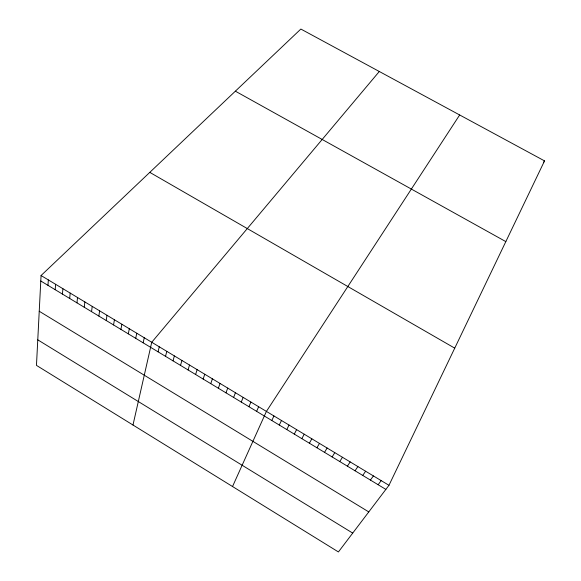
<?xml version="1.0" encoding="UTF-8"?>
<svg xmlns="http://www.w3.org/2000/svg" width="581" height="581" viewBox="0 0 581 581"><rect width="100%" height="100%" fill="white"/><g stroke="black" fill="none" stroke-linecap="round" stroke-linejoin="round"><path stroke-width="0.87" d="M41.062 275.525L36.465 365.384L338.418 551.95L388.965 485.309L544.535 160.893L300.856 29.05L41.062 275.525L388.965 485.309M47.983 285.351L48.325 279.897M55.202 289.708L55.594 284.291M62.443 294.08L62.893 288.684M69.691 298.46L70.199 293.093M76.961 302.846L77.527 297.508M84.252 307.247L84.87 301.938M91.551 311.656L92.226 306.376M98.872 316.079L99.605 310.828M106.214 320.509L107.006 315.287M113.564 324.953L114.413 319.753M120.935 329.405L121.843 324.234M128.328 333.864L129.294 328.73M135.729 338.338L136.76 333.225M143.158 342.819L144.241 337.743M132.984 425.023L151.743 342.26L379.306 71.492M158.054 351.817L159.259 346.799M165.527 356.335L166.798 351.338M173.022 360.859L174.351 355.899M180.531 365.398L181.918 360.46M188.062 369.944L189.508 365.035M195.608 374.498L197.119 369.625M203.176 379.066L204.744 374.222M210.758 383.649L212.392 378.834M218.354 388.239L220.054 383.453M225.973 392.836L227.73 388.086M233.613 397.448L235.428 392.727M241.268 402.074L243.148 397.382M248.937 406.707L250.883 402.045M256.628 411.348L258.639 406.722M232.531 486.529L266.41 411.406L459.665 114.973M271.799 420.513L273.934 415.945M279.287 425.031L281.48 420.499M286.782 429.562L289.04 425.052M294.298 434.101L296.622 429.628M301.829 438.648L304.219 434.203M309.382 443.209L311.83 438.8M316.95 447.777L319.463 443.397M324.539 452.359L327.11 448.016M332.143 456.949L334.779 452.635M339.762 461.554L342.47 457.269M543.555 162.397L544.535 160.893M347.402 466.165L350.169 461.917M355.056 470.792L357.896 466.572M362.733 475.425L365.631 471.242M370.424 480.073L373.394 475.919M378.137 484.728L381.172 480.61M235.37 91.181L505.826 241.609M149.796 172.368L454.734 348.15M40.786 281.001L385.864 489.398M39.232 311.249L368.782 511.912M37.772 339.841L352.718 533.104"/></g></svg>
